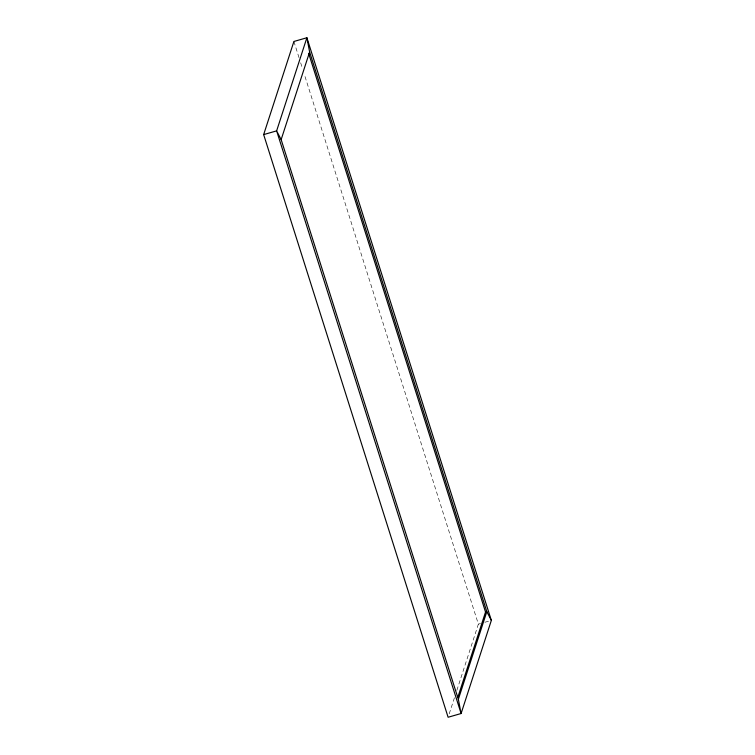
<?xml version="1.0" encoding="UTF-8"?>
<svg xmlns="http://www.w3.org/2000/svg" width="755" height="755" viewBox="0 0 755 755"><rect width="100%" height="100%" fill="white"/><g stroke="black" fill="none" stroke-linecap="round" stroke-linejoin="round"><path stroke-width="0.57" stroke-dasharray="3.77 2.83" d="M449.206 713.881L454.67 697.054M456.86 690.325L478.368 624.13L304.218 74.037M478.368 624.13L480.529 623.507M484.861 622.271L490.269 620.714M293.903 41.478L299.235 58.324M300.66 62.816L302.434 68.422"/><path stroke-width="1.13" d="M263.655 134.598L293.903 41.478L306.889 37.75L491.345 620.402L461.097 713.522L448.111 717.25L263.655 134.598L276.632 130.87L306.889 37.75L309.625 51.972L486.824 611.673L491.345 620.402M281.153 139.599L276.632 130.87L461.097 713.522L458.351 699.3L281.153 139.599L309.625 51.972M457.775 697.46L485.531 612.041L308.682 53.463M458.351 699.3L486.824 611.673L485.531 612.041"/></g></svg>
